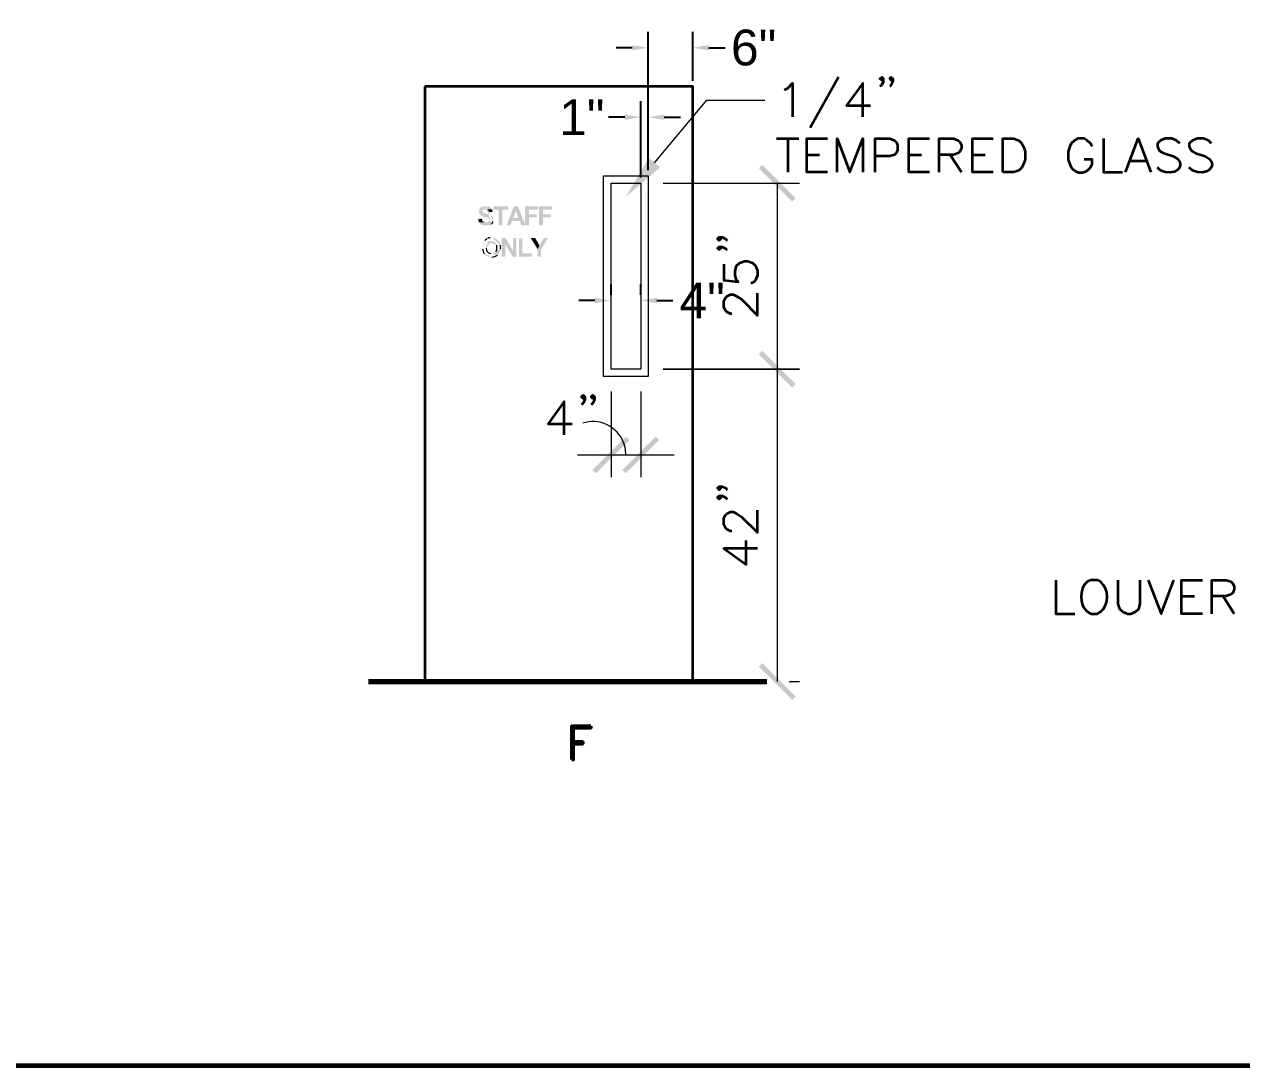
# Model space of a CAD drawing. Header units: inches. Extents: x 5 to 516, y -193 to 129.
# Drawn here: x 246.3 to 259.95, y -122.96 to -111.29 of the extents above; entities that cross this region are included whole.
import ezdxf

# ---------------------------------------------------------------- set-up
doc = ezdxf.new("R2010")
doc.units = ezdxf.units.IN
doc.header["$MEASUREMENT"] = 0
for name, color, linetype in [('Highlight', 210, 'Continuous'), ('PDF3_Geometry', 7, 'Continuous'), ('PDF3_Solid Fills', 7, 'Continuous')]:
    doc.layers.add(name, color=color, linetype=linetype)
doc.styles.get("Standard").update_dxf_attribs({"font": 'arial.ttf'})
doc.dimstyles.get("Standard").update_dxf_attribs({"dimtxt": 0.4, "dimasz": 0.18, "dimexe": 0.18, "dimexo": 0.0625, "dimgap": 0.09, "dimtad": 0, "dimtih": 1, "dimtoh": 1, "dimdec": 4, "dimlfac": 12, "dimzin": 0, "dimdsep": 46, "dimlunit": 4, "dimtxsty": 'Standard', "dimcen": 0.09, "dimadec": 3, "dimazin": 0, "dimtfac": 1, "dimtdec": 4, "dimtofl": 0, "dimtmove": 0, "dimatfit": 3, "dimfxl": 1, "dimtolj": 1, "dimtzin": 0, "dimarcsym": 0})

# ---------------------------------------------------------------- blocks, each defined once
blk = doc.blocks.new('*D37')
at = {"layer": 'Defpoints', "color": 0, "transparency": 16777216}
for p in [(253.796, -111.557), (253.796, -111.992), (253.296, -112.992)]:
    blk.add_point(p, dxfattribs=at)
at = {"layer": 'Highlight', "color": 0, "lineweight": -2, "transparency": 16777216}
for p, q in [((253.296, -112.929), (253.296, -111.377)), ((253.796, -111.929), (253.796, -111.377)), ((253.116, -111.557), (252.936, -111.557)), ((253.976, -111.557), (254.156, -111.557))]:
    blk.add_line(p, q, dxfattribs=at)
at = {"layer": 'Highlight', "color": 0, "transparency": 16777216}
for points in [[(253.116, -111.527), (253.116, -111.587), (253.296, -111.557)], [(253.976, -111.527), (253.976, -111.587), (253.796, -111.557)]]:
    blk.add_solid(points, dxfattribs=at)
at = {"layer": 'Highlight', "color": 0, "transparency": 16777216, "insert": (254.477, -111.557), "char_height": 0.4, "attachment_point": 5}
blk.add_mtext('\\A1;6"', dxfattribs=at)
blk = doc.blocks.new('*D38')
at = {"layer": 'Defpoints', "color": 0, "transparency": 16777216}
for p in [(253.212, -112.335), (253.212, -113.075), (253.296, -112.992)]:
    blk.add_point(p, dxfattribs=at)
at = {"layer": 'Highlight', "color": 0, "lineweight": -2, "transparency": 16777216}
for p, q in [((253.212, -113.012), (253.212, -112.155)), ((253.296, -112.929), (253.296, -112.155)), ((253.032, -112.335), (252.852, -112.335)), ((253.476, -112.335), (253.656, -112.335))]:
    blk.add_line(p, q, dxfattribs=at)
at = {"layer": 'Highlight', "color": 0, "transparency": 16777216}
for points in [[(253.032, -112.305), (253.032, -112.365), (253.212, -112.335)], [(253.476, -112.305), (253.476, -112.365), (253.296, -112.335)]]:
    blk.add_solid(points, dxfattribs=at)
at = {"layer": 'Highlight', "color": 0, "transparency": 16777216, "insert": (252.551, -112.335), "char_height": 0.4, "attachment_point": 5}
blk.add_mtext('\\A1;1"', dxfattribs=at)
blk = doc.blocks.new('*D39')
at = {"layer": 'Defpoints', "color": 0, "transparency": 16777216}
for p in [(252.879, -114.389), (253.212, -114.389), (253.212, -114.389)]:
    blk.add_point(p, dxfattribs=at)
at = {"layer": 'Highlight', "color": 0, "lineweight": -2, "transparency": 16777216}
for p, q in [((252.879, -114.326), (252.879, -114.209)), ((253.212, -114.326), (253.212, -114.209)), ((252.699, -114.389), (252.519, -114.389)), ((253.392, -114.389), (253.572, -114.389))]:
    blk.add_line(p, q, dxfattribs=at)
at = {"layer": 'Highlight', "color": 0, "transparency": 16777216}
for points in [[(252.699, -114.359), (252.699, -114.419), (252.879, -114.389)], [(253.392, -114.359), (253.392, -114.419), (253.212, -114.389)]]:
    blk.add_solid(points, dxfattribs=at)
at = {"layer": 'Highlight', "color": 0, "transparency": 16777216, "insert": (253.9, -114.389), "char_height": 0.4, "attachment_point": 5}
blk.add_mtext('\\A1;4"', dxfattribs=at)

msp = doc.modelspace()

# ---------------------------------------------------------------- hatches: boundary and pattern name
at = {"layer": 'PDF3_Solid Fills', "transparency": 33554559}
for points in [[(254.9089521, -113.2815889), (254.9489495, -113.2415915), (254.5723088, -112.868282), (254.5356427, -112.9082795)], [(251.7258235, -113.3349183), (251.5591676, -113.3349183), (251.5591676, -113.3715827), (251.6191637, -113.3715827), (251.6191637, -113.5449049), (251.6624943, -113.5449049), (251.6624943, -113.3715827), (251.7258235, -113.3715827)], [(251.8358188, -113.3349183), (251.7891551, -113.3349183), (251.7091602, -113.5449049), (251.7524908, -113.5449049), (251.7724895, -113.4982412), (251.8558175, -113.4982412), (251.7824889, -113.4615769), (251.812487, -113.3849151)], [(251.8358188, -113.3349183), (251.812487, -113.3849151), (251.8391519, -113.4615769), (251.7824889, -113.4615769), (251.8558175, -113.4982412), (251.8724831, -113.5449049), (251.9191468, -113.5449049)], [(252.0591355, -113.3349183), (251.9158114, -113.3349183), (251.9158114, -113.5449049), (251.9591419, -113.5449049), (251.9591419, -113.4549106), (252.045803, -113.4549106), (252.045803, -113.4215794), (251.9591419, -113.4215794), (251.9591419, -113.3715827), (252.0591355, -113.3715827)], [(252.2157925, -113.3349183), (252.0724684, -113.3349183), (252.0724684, -113.5449049), (252.1157989, -113.5449049), (252.1157989, -113.4549106), (252.2024601, -113.4549106), (252.2024601, -113.4215794), (252.1157989, -113.4215794), (252.1157989, -113.3715827), (252.2157925, -113.3715827)], [(251.4291778, -113.4715766), (251.3891804, -113.4782429), (251.3891804, -113.481576), (251.3925135, -113.4882422), (251.3925135, -113.4915753), (251.3958466, -113.4982416), (251.3958466, -113.5049078), (251.3991797, -113.5082409), (251.4025128, -113.5149072), (251.4758415, -113.5115741), (251.4591759, -113.5115741), (251.4558427, -113.5082409), (251.4491765, -113.5049078), (251.4458434, -113.5049078), (251.4425103, -113.4982416), (251.435844, -113.4915753), (251.4325109, -113.4849091), (251.4325109, -113.4782429)], [(251.5458356, -113.3682499), (251.472507, -113.3682499), (251.4858395, -113.3682499), (251.4891726, -113.371583), (251.4958388, -113.371583), (251.5025051, -113.3782492), (251.5058382, -113.3815824), (251.5091713, -113.3849155), (251.5091713, -113.3915817), (251.5125044, -113.3982479), (251.5525019, -113.3949148), (251.5525019, -113.3849155), (251.5491687, -113.3782492), (251.5491687, -113.371583)], [(251.6958267, -113.6882291), (251.6524961, -113.6882291), (251.6524961, -113.8982156), (251.6924936, -113.8982156), (251.6924936, -113.7615577)], [(251.6958267, -113.6882291), (251.6924936, -113.7615577), (251.7758216, -113.8982156), (251.7791547, -113.8282201)], [(251.8191505, -113.6882291), (251.779153, -113.6882291), (251.779153, -113.8282201), (251.7758199, -113.8982156), (251.8191505, -113.8982156)], [(251.8858135, -113.691562), (251.8458161, -113.691562), (251.8458161, -113.8982155), (251.9924734, -113.8982155), (251.9924734, -113.8615511), (251.8858135, -113.8615511)], [(252.0291386, -113.6882291), (251.9791418, -113.6882291), (252.0558036, -113.8115545), (252.0758023, -113.771557)], [(252.1724637, -113.6882291), (252.1258001, -113.6882291), (252.0758033, -113.771557), (252.0558045, -113.8115545), (252.0558045, -113.8982156), (252.095802, -113.8982156), (252.095802, -113.8115545)], [(254.9489495, -115.3247912), (254.5723088, -114.9514818), (254.5356427, -114.9914793), (254.9089521, -115.3647887)], [(252.6690987, -116.2880625), (252.7090961, -116.3247269), (253.085737, -115.9514177), (253.0457412, -115.91142)], [(253.4190506, -115.9514176), (253.3790532, -115.9114202), (253.0024089, -116.2880626), (253.0424081, -116.324727)], [(254.5723106, -118.4512573), (254.5356462, -118.4912547), (254.9089537, -118.8645642), (254.9489531, -118.8278998)]]:
    msp.add_hatch(color=256, dxfattribs=at).paths.add_polyline_path(points)
h = msp.add_hatch(color=256, dxfattribs=at)
h.paths.add_polyline_path([(251.4725066, -113.3315854), (251.4658403, -113.3315854), (251.4591741, -113.3349185), (251.4491747, -113.3349185), (251.4425085, -113.3382516), (251.4358423, -113.3382516), (251.4325091, -113.3415847), (251.4258429, -113.3415847), (251.4225098, -113.3449178), (251.4191767, -113.348251), (251.4125104, -113.3515841), (251.4091773, -113.3582503), (251.4058442, -113.3615834), (251.4058442, -113.3649165), (251.4025111, -113.3682497), (251.3991779, -113.3749159), (251.3991779, -113.3849153), (251.3958448, -113.3915815), (251.3958448, -113.3949146), (251.3991779, -113.3982477), (251.3991779, -113.4082471), (251.4025111, -113.4149133), (251.4058442, -113.4182465), (251.4091773, -113.4249127), (251.4191767, -113.4349121), (251.4225098, -113.4382452), (251.429176, -113.4415783), (251.4325091, -113.4415783), (251.4391754, -113.4449114), (251.4425085, -113.4482445), (251.4491747, -113.4482445), (251.4625072, -113.4549108), (251.4725066, -113.4549108), (251.4791728, -113.4582439), (251.4858391, -113.4582439), (251.4891722, -113.461577), (251.4991715, -113.461577), (251.5058378, -113.4649101), (251.5091709, -113.4682433), (251.512504, -113.4715764), (251.512504, -113.4749095), (251.5158371, -113.4782426), (251.5158371, -113.4949082), (251.512504, -113.5015745), (251.5058378, -113.5049076), (251.4991715, -113.5082407), (251.4958384, -113.5115738), (251.4758397, -113.5115738), (251.4025111, -113.5149069), (251.4091773, -113.5215732), (251.4125104, -113.5282394), (251.4191767, -113.5349057), (251.4258429, -113.5382388), (251.429176, -113.5382388), (251.4325091, -113.5415719), (251.4391754, -113.544905), (251.4491747, -113.544905), (251.455841, -113.5482381), (251.4991715, -113.5482381), (251.5058378, -113.544905), (251.512504, -113.544905), (251.5158371, -113.5415719), (251.5225034, -113.5415719), (251.5225034, -113.5382388), (251.5291696, -113.5382388), (251.5325027, -113.5349057), (251.539169, -113.5315725)], flags=0)
h.paths.add_polyline_path([(251.5558346, -113.5015745), (251.5591677, -113.4949082), (251.5591677, -113.4715764), (251.5558346, -113.4649101), (251.5558346, -113.461577), (251.5525015, -113.4549108), (251.5525015, -113.4515777), (251.5425021, -113.4415783), (251.539169, -113.4349121), (251.5325027, -113.4315789), (251.5291696, -113.4282458), (251.5225034, -113.4282458), (251.5191703, -113.4249127), (251.512504, -113.4249127), (251.5091709, -113.4215796), (251.5025047, -113.4215796), (251.4958384, -113.4182465), (251.4891722, -113.4182465), (251.4825059, -113.4149133), (251.4725066, -113.4115802), (251.4658403, -113.4115802), (251.4591741, -113.4082471), (251.455841, -113.4082471), (251.4491747, -113.404914), (251.4458416, -113.4015809), (251.4425085, -113.4015809), (251.4425085, -113.3982477), (251.4391754, -113.3949146), (251.4358423, -113.3882484), (251.4391754, -113.3849153), (251.4391754, -113.378249), (251.4425085, -113.3749159), (251.4458416, -113.3749159), (251.4491747, -113.3715828), (251.455841, -113.3715828), (251.4591741, -113.3682497), (251.5458352, -113.3682497), (251.5425021, -113.3615834), (251.5258365, -113.3449178), (251.5191703, -113.3415847), (251.5158371, -113.3415847), (251.5091709, -113.3382516), (251.5058378, -113.3349185), (251.4858391, -113.3349185), (251.4791728, -113.3315854)], flags=0)
h = msp.add_hatch(color=256, dxfattribs=at)
h.paths.add_polyline_path([(251.4591746, -113.7215606), (251.4558415, -113.7282268), (251.4525084, -113.7315599), (251.4491753, -113.7382262), (251.4491753, -113.7415593), (251.4458422, -113.7448924), (251.4458422, -113.7482255), (251.442509, -113.7548918), (251.442509, -113.7648911), (251.4391759, -113.7715574), (251.4391759, -113.8082217)], flags=0)
h.paths.add_polyline_path([(251.4591746, -113.8648847), (251.4625078, -113.8682179), (251.4658409, -113.8748841), (251.4725071, -113.8782172), (251.4758402, -113.8815503), (251.4825065, -113.8882166), (251.4891727, -113.8915497), (251.4925058, -113.8915497), (251.4991721, -113.8948828), (251.5058383, -113.8982159), (251.5158377, -113.8982159), (251.5225039, -113.901549), (251.5425026, -113.901549)], flags=0)
h.paths.add_polyline_path([(251.6058319, -113.8815503), (251.609165, -113.8782172), (251.6124981, -113.871551), (251.6158313, -113.8682179), (251.5391695, -113.8648847), (251.5325033, -113.8648847)], flags=0)
h.paths.add_polyline_path([(251.4825065, -113.8015555), (251.4825065, -113.7748905), (251.4858396, -113.7682243), (251.4858396, -113.761558), (251.4891727, -113.7582249), (251.4891727, -113.7515587), (251.4991721, -113.7415593), (251.4991721, -113.7382262), (251.5025052, -113.7348931), (251.5058383, -113.7315599), (251.5125046, -113.7282268), (251.5158377, -113.7248937), (251.5291702, -113.7248937), (251.5325033, -113.7215606), (251.5391695, -113.7215606)], flags=0)
h = msp.add_hatch(color=256, dxfattribs=at)
h.paths.add_polyline_path([(251.5391697, -113.6848961), (251.5325034, -113.6848961), (251.5258372, -113.6882292)], flags=0)
h.paths.add_polyline_path([(251.4991722, -113.6915623), (251.4958391, -113.6948954), (251.492506, -113.6948954)], flags=0)
h.paths.add_polyline_path([(251.465841, -113.7148941), (251.4625079, -113.7182273), (251.4591748, -113.7215604), (251.5458359, -113.7215604), (251.5525021, -113.7248935), (251.5591684, -113.7248935), (251.5625015, -113.7282266), (251.5691677, -113.7282266), (251.5858333, -113.7448922), (251.5858333, -113.7482253), (251.5891664, -113.7515585), (251.5924996, -113.7582247), (251.5924996, -113.7615578), (251.5958327, -113.7682241)], flags=0)
h.paths.add_polyline_path([(251.5858333, -113.8382196), (251.5825002, -113.8448858), (251.5825002, -113.8482189), (251.5791671, -113.8482189), (251.5725008, -113.8548852), (251.5658346, -113.8582183), (251.5625015, -113.8615514), (251.5558352, -113.8648845), (251.5391697, -113.8648845), (251.6158314, -113.8682176), (251.6224976, -113.8615514), (251.6258308, -113.8548852), (251.6291639, -113.851552), (251.6291639, -113.8482189), (251.632497, -113.8415527), (251.6358301, -113.8382196), (251.6358301, -113.8315533), (251.6391632, -113.8248871), (251.6391632, -113.8148877)], flags=0)
h.paths.add_polyline_path([(251.6391632, -113.7682241), (251.6358301, -113.7615578), (251.6358301, -113.7515585), (251.632497, -113.7448922), (251.6291639, -113.7415591), (251.6291639, -113.7348929), (251.6224976, -113.7282266), (251.6191645, -113.7215604), (251.6158314, -113.7182273), (251.6124983, -113.7148941), (251.6024989, -113.7048948), (251.5991658, -113.7048948), (251.5958327, -113.7015617), (251.5891664, -113.6982285), (251.5858333, -113.6948954), (251.5791671, -113.6915623), (251.575834, -113.6915623), (251.5691677, -113.6882292), (251.5525021, -113.6882292), (251.5458359, -113.6848961)], flags=0)

# ---------------------------------------------------------------- linework, layer by layer
at = {"layer": 'PDF3_Geometry', "lineweight": 35}
for points in [[(254.8222945, -112.0283352), (254.8589588, -112.0083365), (254.9122888, -111.9550066), (254.9122888, -112.3316491)], [(255.4289213, -111.885011), (255.1089419, -112.4549744)], [(255.6989032, -112.3316495), (255.6989032, -111.955007), (255.5189148, -112.204991), (255.7855643, -112.204991)], [(255.9288893, -111.9016767), (255.9122237, -111.9183423), (255.892225, -111.9016767), (255.9122237, -111.8850111), (255.9288893, -111.9016767), (255.9288893, -111.938341), (255.9122237, -111.9716722), (255.892225, -111.991671)], [(256.0355482, -111.9016767), (256.0188826, -111.9183423), (256.002217, -111.9016767), (256.0188826, -111.8850111), (256.0355482, -111.9016767), (256.0355482, -111.938341), (256.0188826, -111.9716722), (256.002217, -111.991671)], [(253.7956914, -118.6579108), (253.7956914, -111.9916715), (250.7925505, -111.9916715)], [(250.7925507, -111.9916715), (250.7925507, -118.6579108)], [(254.7322972, -112.5749675), (254.9822811, -112.5749675)], [(254.8589573, -112.5749675), (254.8589573, -112.95161)], [(255.3055969, -112.9516099), (255.0722785, -112.9516099), (255.0722785, -112.5749674), (255.3055969, -112.5749674)], [(255.4122564, -112.9516099), (255.4122564, -112.5749674), (255.5555806, -112.9516099), (255.6989047, -112.5749674), (255.6989047, -112.9516099)], [(255.8388953, -112.9516099), (255.8388953, -112.5749674), (256.0022182, -112.5749674), (256.0555481, -112.5949661), (256.0722137, -112.6116317), (256.0888793, -112.648296), (256.0888793, -112.7016259), (256.0722137, -112.7382903), (256.0555481, -112.7549559), (256.0022182, -112.7716215), (255.8388953, -112.7716215)], [(256.4488545, -112.9516099), (256.2155361, -112.9516099), (256.2155361, -112.5749674), (256.4488545, -112.5749674)], [(256.555514, -112.9516099), (256.555514, -112.5749674), (256.7155038, -112.5749674), (256.7688337, -112.5949661), (256.7854993, -112.6116317), (256.805498, -112.648296), (256.805498, -112.6816272), (256.7854993, -112.7182915), (256.7688337, -112.7382903), (256.7155038, -112.7549559), (256.555514, -112.7549559)], [(257.1621436, -112.9516099), (256.9288252, -112.9516099), (256.9288252, -112.5749674), (257.1621436, -112.5749674)], [(258.268739, -112.6649614), (258.2520734, -112.6282971), (258.2154091, -112.5949659), (258.1787448, -112.5749672), (258.1087493, -112.5749672), (258.0720849, -112.5949659), (258.0354206, -112.6282971), (258.018755, -112.6649614), (258.0020894, -112.7182913), (258.0020894, -112.8082856), (258.018755, -112.8616155)], [(258.3953958, -112.5749675), (258.3953958, -112.95161), (258.6087154, -112.95161)], [(258.6453798, -112.9516099), (258.7853708, -112.5749674), (258.9286949, -112.9516099)], [(259.25201, -112.6282969), (259.2153457, -112.5949657), (259.1620157, -112.574967), (259.0886871, -112.574967), (259.0353572, -112.5949657), (259.002026, -112.6282969), (259.002026, -112.6649612), (259.0186916, -112.7016255), (259.0353572, -112.7182911), (259.0720215, -112.7382899), (259.1786813, -112.7716211)], [(259.6086528, -112.6282969), (259.5719885, -112.5949657), (259.5186586, -112.574967), (259.4486631, -112.574967), (259.3953332, -112.5949657), (259.3586689, -112.6282969), (259.3586689, -112.6649612), (259.3753345, -112.7016255), (259.3953332, -112.7182911), (259.4286644, -112.7382899), (259.5353242, -112.7716211)], [(255.0722785, -112.7549554), (255.2156026, -112.7549554)], [(256.2155361, -112.7549554), (256.3588602, -112.7549554)], [(256.6788412, -112.7549554), (256.8054998, -112.9516094)], [(256.9288252, -112.7549554), (257.0721493, -112.7549554)], [(258.2520734, -112.8982798), (258.268739, -112.8616155), (258.268739, -112.8082856), (258.1787448, -112.8082856)], [(258.6987109, -112.8249514), (258.8753662, -112.8249514)], [(259.0886871, -112.9516095), (259.0353572, -112.9316108), (259.002026, -112.8982796)], [(259.4486631, -112.9516095), (259.3953332, -112.9316108), (259.3586689, -112.8982796)], [(254.0890075, -113.6782301), (254.1090062, -113.6982288), (254.0890075, -113.7148944), (254.0723419, -113.6982288), (254.0890075, -113.6782301), (254.1256718, -113.6782301), (254.1623362, -113.6982288), (254.1790018, -113.7148944)], [(254.0890075, -113.7882228), (254.1090062, -113.8048884), (254.0890075, -113.821554), (254.0723419, -113.8048884), (254.0890075, -113.7882228), (254.1256718, -113.7882228), (254.1623362, -113.8048884), (254.1790018, -113.821554)], [(254.1423353, -113.9815435), (254.1423353, -114.161532), (254.302325, -114.1781976), (254.2856594, -114.161532), (254.2689938, -114.1082021), (254.2689938, -114.0548721), (254.2856594, -114.0015422), (254.3223237, -113.9648779), (254.3756536, -113.9482123), (254.412318, -113.9482123), (254.4656479, -113.9648779), (254.4989791, -114.0015422), (254.5189778, -114.0548721), (254.5189778, -114.1082021), (254.4989791, -114.161532), (254.4823135, -114.1781976), (254.4456492, -114.1981963)], [(254.2323292, -114.5381747), (254.2156636, -114.5381747), (254.1789993, -114.518176), (254.1623337, -114.5015104), (254.142335, -114.4648461), (254.142335, -114.3948506), (254.1623337, -114.3581863), (254.1789993, -114.3415207), (254.2156636, -114.321522), (254.2489948, -114.321522), (254.2856591, -114.3415207), (254.3389891, -114.3748519), (254.5189775, -114.5548403), (254.5189775, -114.3048564)], [(252.3524517, -115.8947542), (252.3524517, -115.5214449), (252.1757963, -115.7714288), (252.4424459, -115.7714288)], [(252.5857707, -115.4681146), (252.565772, -115.4847802), (252.5491064, -115.4681146), (252.565772, -115.4481158), (252.5857707, -115.4681146), (252.5857707, -115.5014458), (252.565772, -115.5381101), (252.5491064, -115.5581088)], [(252.6924296, -115.4681146), (252.675764, -115.4847802), (252.6557653, -115.4681146), (252.675764, -115.4481158), (252.6924296, -115.4681146), (252.6924296, -115.5014458), (252.675764, -115.5381101), (252.6557653, -115.5581088)], [(254.0890075, -116.4713843), (254.1090062, -116.4880499), (254.0890075, -116.5080486), (254.0723419, -116.4880499), (254.0890075, -116.4713843), (254.1256718, -116.4713843), (254.1623362, -116.4880499), (254.1790018, -116.5080486)], [(254.0890075, -116.578044), (254.1090062, -116.5947096), (254.0890075, -116.6147083), (254.0723419, -116.5947096), (254.0890075, -116.578044), (254.1256718, -116.578044), (254.1623362, -116.5947096), (254.1790018, -116.6147083)], [(254.2323292, -116.9713522), (254.2156636, -116.9713522), (254.1789993, -116.9546866), (254.1623337, -116.9346879), (254.142335, -116.9013567), (254.142335, -116.8280281), (254.1623337, -116.7913638), (254.1789993, -116.7746982), (254.2156636, -116.7580326), (254.2489948, -116.7580326), (254.2856591, -116.7746982), (254.3389891, -116.8113625), (254.5189775, -116.9880178), (254.5189775, -116.7380339)], [(254.5189778, -117.1680059), (254.1423353, -117.1680059), (254.3923192, -117.3446613), (254.3923192, -117.0780117)], [(257.862098, -117.5213166), (257.862098, -117.8979591), (258.0754177, -117.8979591)], [(258.3620669, -117.5379822), (258.3254026, -117.5213166), (258.2554071, -117.5213166), (258.2187428, -117.5379822), (258.1820784, -117.5746465)], [(258.5587188, -117.5213166), (258.5587188, -117.7879662), (258.5753844, -117.8412961), (258.6120487, -117.8779604), (258.6653786, -117.8979591), (258.7020429, -117.8979591), (258.7553728, -117.8779604), (258.7920372, -117.8412961), (258.8087028, -117.7879662), (258.8087028, -117.5213166)], [(258.8986967, -117.5213166), (259.0420209, -117.8979591), (259.185345, -117.5213166)], [(259.5053263, -117.8979591), (259.2720079, -117.8979591), (259.2720079, -117.5213166), (259.5053263, -117.5213166)], [(259.6119858, -117.8979591), (259.6119858, -117.5213166), (259.7719756, -117.5213166), (259.8253055, -117.5379822), (259.8453042, -117.5579809), (259.8619698, -117.5913121), (259.8619698, -117.6279764), (259.8453042, -117.6646407), (259.8253055, -117.6813063), (259.7719756, -117.701305), (259.6119858, -117.701305)], [(259.2720079, -117.7013054), (259.415332, -117.7013054)], [(259.738646, -117.7013054), (259.8619714, -117.8979595)], [(258.2554071, -117.8979591), (258.3254026, -117.8979591), (258.3620669, -117.8779604)]]:
    msp.add_lwpolyline(points, dxfattribs=at)
at = {"layer": 'PDF3_Geometry', "lineweight": 15}
for points in [[(253.3657195, -112.8449502), (253.9523485, -112.1449951), (254.6023069, -112.1449951)], [(253.4623794, -113.0749354), (254.9922814, -113.0749354)], [(254.7422961, -118.6579108), (254.7422961, -115.1581352), (254.7422961, -113.0749354)], [(252.8790835, -115.4081192), (252.8790835, -116.3680577)], [(253.2123954, -115.4081192), (253.2123954, -116.3680577)], [(252.6257664, -115.7480973), (252.5624371, -115.7614298)], [(253.0457395, -116.1180736), (253.0390732, -116.0547443)], [(252.502441, -116.1180736), (252.8790835, -116.1180736), (253.2123954, -116.1180736), (253.5857048, -116.1180736)], [(254.8756223, -118.6579108), (254.9922815, -118.6579108)]]:
    msp.add_lwpolyline(points, dxfattribs=at)
at = {"layer": 'PDF3_Geometry', "lineweight": 35}
msp.add_lwpolyline([(257.2688031, -112.9516099), (257.2688031, -112.5749674), (257.3921285, -112.5749674), (257.4487916, -112.5949661), (257.4821228, -112.6282973), (257.5021215, -112.6649616), (257.5187871, -112.7182915), (257.5187871, -112.8082858), (257.5021215, -112.8616157), (257.4821228, -112.89828), (257.4487916, -112.9316112), (257.3921285, -112.9516099)], close=True, dxfattribs=at)
at = {"layer": 'PDF3_Geometry', "lineweight": 15}
for points in [[(252.7957555, -115.2414632), (252.7957555, -112.9916074), (253.2957234, -112.9916074), (253.2957234, -115.2414632)], [(252.8790835, -115.1581352), (252.8790835, -113.0749354), (253.2123954, -113.0749354), (253.2123954, -115.1581352)], [(254.9922814, -115.1581352), (253.4623794, -115.1581352)]]:
    msp.add_lwpolyline(points, close=True, dxfattribs=at)
at = {"layer": 'PDF3_Geometry', "lineweight": 70}
msp.add_lwpolyline([(250.1592566, -118.6579108), (254.6256371, -118.6579108)], dxfattribs=at)
at = {"layer": 'PDF3_Geometry', "lineweight": 50}
for points in [[(252.6524316, -119.1578781), (252.6524316, -119.1745437), (252.4557775, -119.1745437), (252.4557775, -119.5311875), (252.439112, -119.5311875)], [(252.6524323, -119.1578787), (252.4391126, -119.1578787), (252.4391126, -119.5311881)], [(252.4557775, -119.3345337), (252.5624374, -119.3345337), (252.5624374, -119.3545324), (252.4557775, -119.3545324)]]:
    msp.add_lwpolyline(points, dxfattribs=at)
at = {"layer": 'PDF3_Geometry', "lineweight": 60}
msp.add_lwpolyline([(155.7886388, -122.9609678), (290.779984, -122.9609678)], dxfattribs=at)
at = {"layer": 'PDF3_Geometry', "lineweight": 35}
for points in [[(259.1786813, -112.7716211), (259.3341714, -112.8501716), (259.2380664, -112.9777745), (259.0886871, -112.9516095)], [(259.5353242, -112.7716211), (259.6883144, -112.8481717), (259.5979868, -112.9764968), (259.4486631, -112.9516095)], [(258.018755, -112.8616155), (258.0562526, -112.9669421), (258.180078, -112.9910516), (258.2520734, -112.8982798)], [(258.1820784, -117.5746465), (258.1208601, -117.67714), (258.1308039, -117.8483512), (258.2554071, -117.8979591)], [(258.3620669, -117.8779604), (258.4666158, -117.7951324), (258.4621716, -117.6196992), (258.3620669, -117.5379822)]]:
    msp.add_open_spline(points, degree=3, dxfattribs=at)
at = {"layer": 'PDF3_Geometry', "lineweight": 15}
for points in [[(251.539169, -113.5315725), (251.5444464, -113.5246841), (251.5558901, -113.510185), (251.5558346, -113.5015745)], [(251.492506, -113.6948954), (251.4835066, -113.6999507), (251.4721184, -113.7066724), (251.465841, -113.7148941)], [(251.5258372, -113.6882292), (251.4921171, -113.6867848), (251.518171, -113.6925622), (251.4991722, -113.6915623)], [(251.4391759, -113.8082217), (251.4395092, -113.8221652), (251.4475087, -113.856052), (251.4591746, -113.8648847)], [(251.5325033, -113.8648847), (251.499672, -113.8617738), (251.4827287, -113.8321091), (251.4825065, -113.8015555)], [(251.5425026, -113.901549), (251.5650012, -113.9032712), (251.587222, -113.892383), (251.6058319, -113.8815503)], [(251.5958327, -113.7682241), (251.5938884, -113.788445), (251.6020545, -113.8244427), (251.5858333, -113.8382196)], [(251.6391632, -113.8148877), (251.6391632, -113.7993332), (251.6391632, -113.7837786), (251.6391632, -113.7682241)], [(253.0390732, -116.0547443), (253.0139082, -115.8624233), (252.8191429, -115.7170993), (252.6257664, -115.7480973)]]:
    msp.add_open_spline(points, degree=3, dxfattribs=at)
at = {"layer": 'PDF3_Solid Fills', "lineweight": 15, "transparency": 33554559}
msp.add_solid([(253.4290496, -112.8982796), (253.0457408, -113.2249254), (253.302391, -112.7916198)], dxfattribs=at)

# ---------------------------------------------------------------- dimensions: what is measured, and where the dimension line sits
at = {"layer": 'Highlight'}
for base, p2, picture, middle in [((253.7956914, -111.5571264), (253.7956914, -111.9916715), '*D37', (254.47666, -111.5571264)), ((253.2123954, -112.3354196), (253.2123954, -113.0749354), '*D38', (252.551345, -112.3354196))]:
    dim = msp.add_linear_dim(base=base, p1=(253.2957234, -112.9916074), p2=p2, dimstyle='Standard', dxfattribs=at)
    dim.commit()
    dim.dimension.update_dxf_attribs({"geometry": picture, "text_midpoint": middle})
dim = msp.add_linear_dim(base=(253.2123954, -114.388633), p1=(252.8790835, -114.388633), p2=(253.2123954, -114.388633), angle=180, dimstyle='Standard', dxfattribs=at)
dim.commit()
dim.dimension.update_dxf_attribs({"geometry": '*D39', "text_midpoint": (253.9003218, -114.388633)})

doc.saveas('drawing.dxf')
